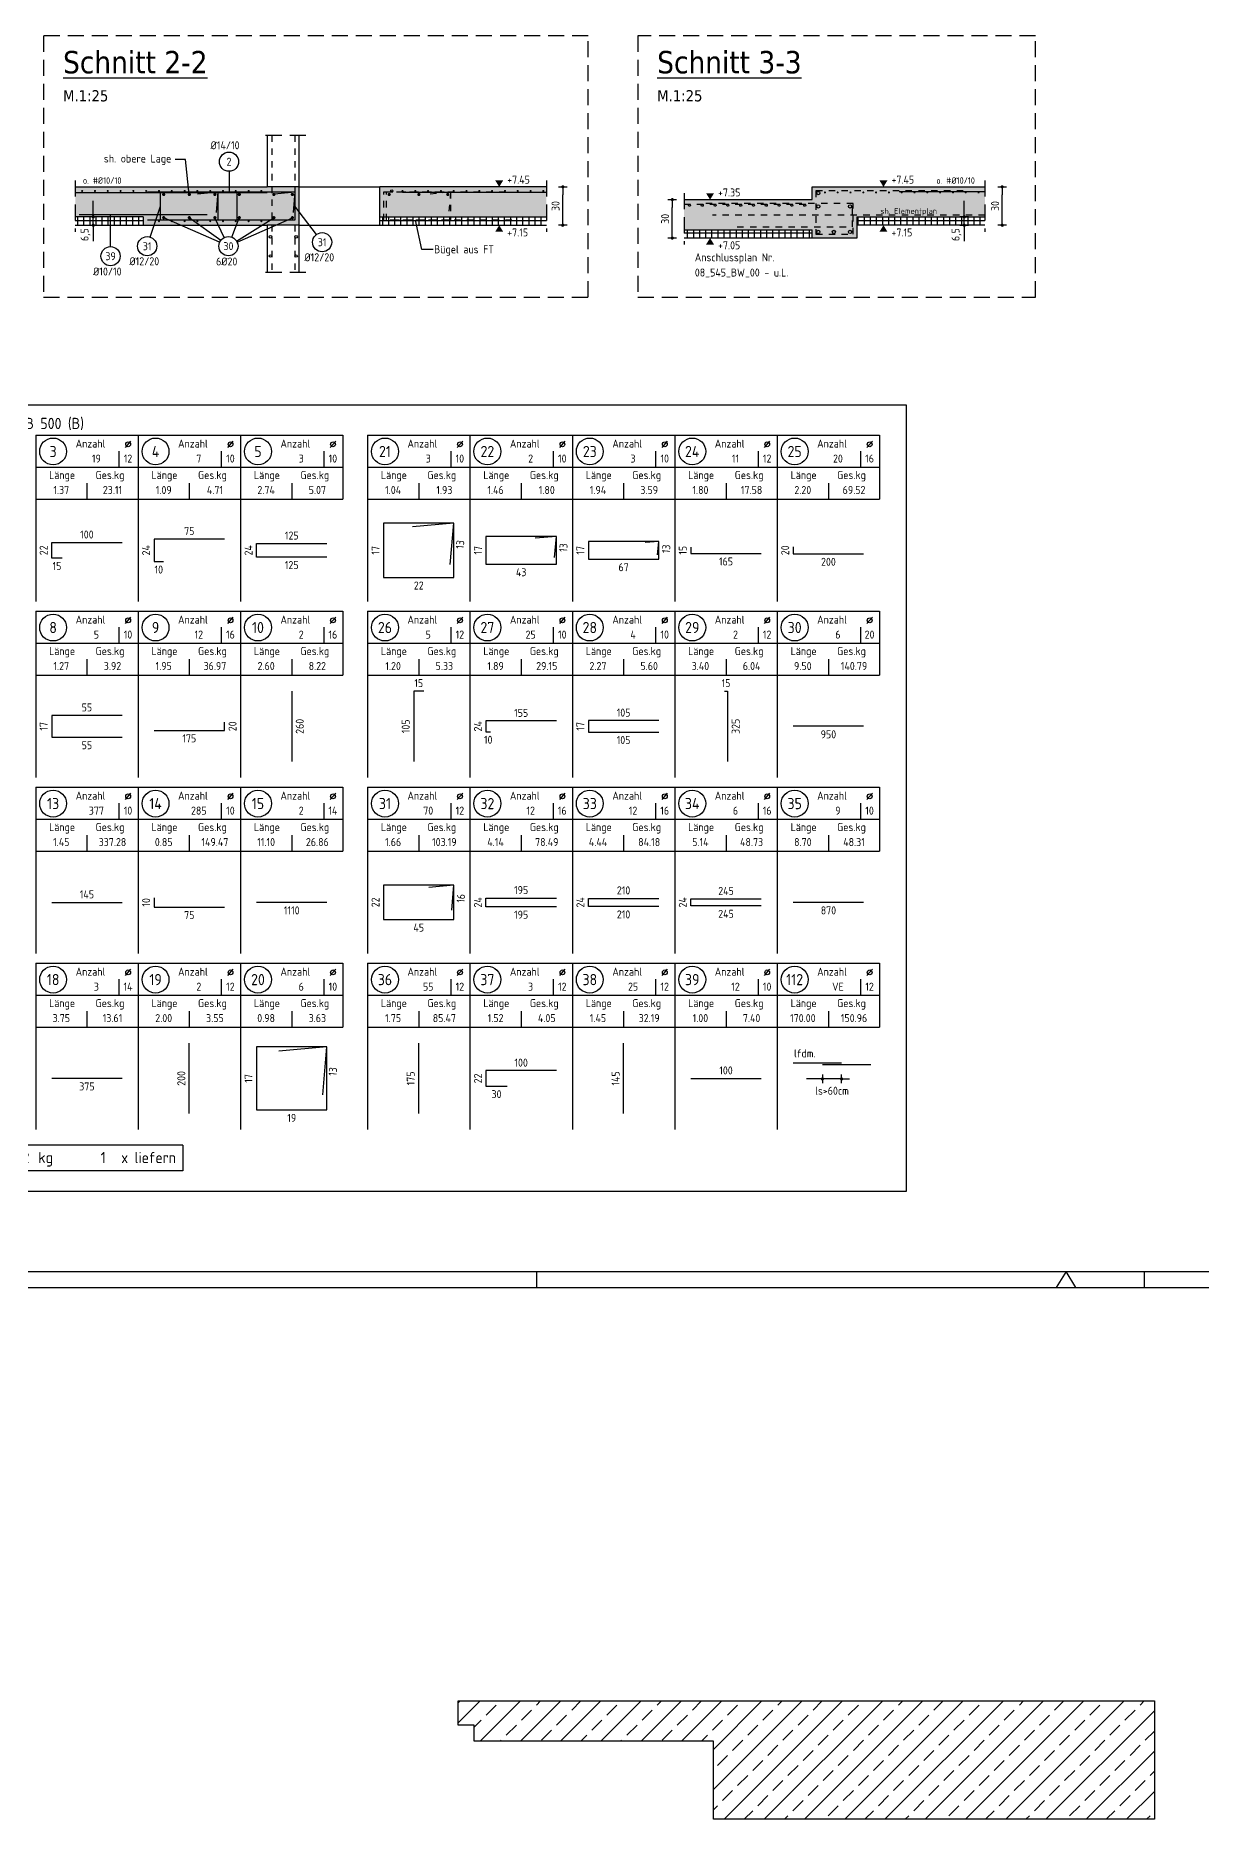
# Model space of a CAD drawing. Extents: x -10 to 81.4, y -8.3 to 49.1.
# Drawn here: x 13.63 to 31.84, y -8.31 to 19.56 of the extents above; entities that cross this region are included whole.
import ezdxf
from ezdxf.enums import TextEntityAlignment as Align

# ---------------------------------------------------------------- set-up
doc = ezdxf.new("R2010")
doc.units = 0
doc.header["$LTSCALE"] = 0.5
for name, pattern in [('AUSGEZOGEN', [1000.01, 1000, 0.01]), ('DASHED', [0.75, 0.5, -0.25]), ('HIDDEN2', [0.187, 0.125, -0.062]), ('STRICHLINIE', [0.75, 0.5, -0.25])]:
    doc.linetypes.add(name, pattern=pattern)
for name, color, linetype in [('AFU', 7, 'Continuous'), ('BETON', 7, 'Continuous'), ('DETAIL', 7, 'Continuous'), ('grau_mittel', 7, 'Continuous'), ('Halbfertigteile', 7, 'Continuous'), ('HILFE', 7, 'Continuous'), ('koten', 7, 'Continuous'), ('MASSE', 7, 'Continuous'), ('OBJEKT', 7, 'Continuous'), ('RAHMEN', 7, 'Continuous'), ('RND', 7, 'Continuous'), ('RND_BILD', 7, 'Continuous'), ('SCHRAFF', 7, 'Continuous'), ('TEXT', 7, 'Continuous')]:
    doc.layers.add(name, color=color, linetype=linetype)
doc.layers.add('NOPLOT', color=7, linetype='Continuous', plot=False)
doc.styles.add('helv', font='tahoma.ttf')
doc.styles.add('txt', font='isocp.shx')
doc.linetypes.add('AFU_50K', pattern='A,0.15,["/",Standard,S=0.2,R=0,X=-0.01,Y=-0.1],0.07,["/",Standard,S=0.2,R=0,X=-0.01,Y=-0.1],0.15', length=0.37)
doc.dimstyles.new('DOT_I', dxfattribs={"dimscale": 0.5, "dimtxt": 0.25, "dimasz": 0.25, "dimexe": 0.1, "dimexo": 0.3, "dimgap": 0.1, "dimtad": 1, "dimdec": 3, "dimzin": 3, "dimtxsty": 'txt', "dimblk": 'DOT', "dimblk1": 'DOT', "dimblk2": 'DOT', "dimsah": 1, "dimcen": 0.1, "dimse1": 1, "dimse2": 1, "dimazin": 0, "dimtfac": 1, "dimtdec": 4, "dimtix": 1, "dimtmove": 2, "dimatfit": 3, "dimfxl": 0, "dimtvp": 1, "dimtolj": 1, "dimtzin": 0, "dimarcsym": 0})

# ---------------------------------------------------------------- blocks, each defined once
blk = doc.blocks.new('DINA0')
at = {"color": 7, "linetype": 'Continuous'}
for p, q in [((59.45, 0.5), (59.14, 0)), ((59.76, 0), (59.45, 0.5))]:
    blk.add_line(p, q, dxfattribs=at)
at = {"layer": 'RAHMEN'}
blk.add_line((0, 0), (118.9, 0), dxfattribs=at)
at = {"layer": 'RAHMEN', "color": 5}
blk.add_line((2, 0.5), (118.4, 0.5), dxfattribs=at)
at = {"layer": 'RAHMEN', "color": 7}
for p, q in [((42.9, 0.5), (42.9, 0)), ((61.9, 0), (61.9, 0.5))]:
    blk.add_line(p, q, dxfattribs=at)
blk = doc.blocks.new('DOT')
at = {"layer": 'MASSE', "color": 7, "linetype": 'Continuous'}
for p, q in [((0, 0), (-1, 0)), ((0, 0.54), (0, -0.54))]:
    blk.add_line(p, q, dxfattribs=at)
at = {"layer": 'MASSE', "color": 7, "linetype": 'Continuous', "const_width": 0.2}
blk.add_lwpolyline([(-0.1, 0, 1), (0.1, 0, 1)], format="xyb", close=True, dxfattribs=at)
blk = doc.blocks.new('*D147')
at = {"layer": 'Defpoints', "color": 0, "linetype": 'AUSGEZOGEN', "transparency": 16777216}
for p in [(21.863, 17.196), (21.863, 17.196), (21.863, 16.596)]:
    blk.add_point(p, dxfattribs=at)
at = {"layer": 'MASSE', "color": 0, "linetype": 'AUSGEZOGEN', "lineweight": -2, "transparency": 16777216}
blk.add_line((21.863, 16.721), (21.863, 17.071), dxfattribs=at)
at = {"layer": 'MASSE', "color": 0, "linetype": 'AUSGEZOGEN', "lineweight": -2, "transparency": 16777216, "xscale": 0.125, "yscale": 0.125, "zscale": 0.125}
for p, rotation in [((21.863, 17.196), 90), ((21.863, 16.596), 270)]:
    blk.add_blockref('DOT', p, dxfattribs=dict(at, rotation=rotation))
at = {"layer": 'MASSE', "color": 0, "linetype": 'AUSGEZOGEN', "transparency": 16777216, "insert": (21.75, 16.896), "char_height": 0.125, "attachment_point": 5, "rotation": 90, "style": 'txt'}
blk.add_mtext('\\A1;30', dxfattribs=at)
blk = doc.blocks.new('RND_HIN')
at = {"layer": 'RND', "color": 7, "linetype": 'Continuous'}
blk.add_circle((0, 0), 0.3, dxfattribs=at)
at = {"layer": 'RND', "color": 7, "linetype": 'Continuous', "style": 'txt'}
blk.add_attdef('POSI', text='', height=0.25, dxfattribs=at).set_placement((0, 0), align=Align.MIDDLE)
blk = doc.blocks.new('okrd_u')
at = {"layer": 'koten', "color": 7, "linetype": 'Continuous'}
blk.add_solid([(-0.125, -0.202), (0.125, -0.202), (0, 0)], dxfattribs=at)
at = {"layer": 'koten', "style": 'txt'}
blk.add_attdef('OKRD', (0.25, -0.35), '', height=0.25, dxfattribs=at)
blk = doc.blocks.new('okrd_o')
at = {"layer": 'koten', "color": 7, "linetype": 'Continuous'}
blk.add_solid([(-0.125, 0.202), (0.125, 0.202), (0, 0)], dxfattribs=at)
at = {"layer": 'koten', "style": 'txt'}
blk.add_attdef('OKRD', (0.25, 0.1), '', height=0.25, dxfattribs=at)
blk = doc.blocks.new('*D148')
at = {"layer": 'Defpoints', "color": 0, "linetype": 'AUSGEZOGEN', "transparency": 16777216}
for p in [(23.574, 16.996), (23.574, 16.996), (23.574, 16.396)]:
    blk.add_point(p, dxfattribs=at)
at = {"layer": 'MASSE', "color": 0, "linetype": 'AUSGEZOGEN', "lineweight": -2, "transparency": 16777216}
blk.add_line((23.574, 16.521), (23.574, 16.871), dxfattribs=at)
at = {"layer": 'MASSE', "color": 0, "linetype": 'AUSGEZOGEN', "lineweight": -2, "transparency": 16777216, "xscale": 0.125, "yscale": 0.125, "zscale": 0.125}
for p, rotation in [((23.574, 16.996), 90), ((23.574, 16.396), 270)]:
    blk.add_blockref('DOT', p, dxfattribs=dict(at, rotation=rotation))
at = {"layer": 'MASSE', "color": 0, "linetype": 'AUSGEZOGEN', "transparency": 16777216, "insert": (23.462, 16.696), "char_height": 0.125, "attachment_point": 5, "rotation": 90, "style": 'txt'}
blk.add_mtext('\\A1;30', dxfattribs=at)
blk = doc.blocks.new('*D149')
at = {"layer": 'Defpoints', "color": 0, "linetype": 'AUSGEZOGEN', "transparency": 16777216}
for p in [(28.728, 17.196), (28.728, 17.196), (28.728, 16.596)]:
    blk.add_point(p, dxfattribs=at)
at = {"layer": 'MASSE', "color": 0, "linetype": 'AUSGEZOGEN', "lineweight": -2, "transparency": 16777216}
blk.add_line((28.728, 16.721), (28.728, 17.071), dxfattribs=at)
at = {"layer": 'MASSE', "color": 0, "linetype": 'AUSGEZOGEN', "lineweight": -2, "transparency": 16777216, "xscale": 0.125, "yscale": 0.125, "zscale": 0.125}
for p, rotation in [((28.728, 17.196), 90), ((28.728, 16.596), 270)]:
    blk.add_blockref('DOT', p, dxfattribs=dict(at, rotation=rotation))
at = {"layer": 'MASSE', "color": 0, "linetype": 'AUSGEZOGEN', "transparency": 16777216, "insert": (28.616, 16.896), "char_height": 0.125, "attachment_point": 5, "rotation": 90, "style": 'txt'}
blk.add_mtext('\\A1;30', dxfattribs=at)
blk = doc.blocks.new('*D155')
at = {"layer": 'Defpoints', "color": 0, "linetype": 'AUSGEZOGEN', "transparency": 16777216}
for p in [(14.529, 16.726), (14.529, 16.726), (14.529, 16.596)]:
    blk.add_point(p, dxfattribs=at)
at = {"layer": 'MASSE', "color": 0, "linetype": 'AUSGEZOGEN', "lineweight": -2, "transparency": 16777216}
for p, q in [((14.529, 16.851), (14.529, 16.976)), ((14.529, 16.596), (14.529, 16.726)), ((14.529, 16.471), (14.529, 16.346))]:
    blk.add_line(p, q, dxfattribs=at)
at = {"layer": 'MASSE', "color": 0, "linetype": 'AUSGEZOGEN', "lineweight": -2, "transparency": 16777216, "xscale": 0.125, "yscale": 0.125, "zscale": 0.125}
for p, rotation in [((14.529, 16.726), 270), ((14.529, 16.596), 90)]:
    blk.add_blockref('DOT', p, dxfattribs=dict(at, rotation=rotation))
at = {"layer": 'MASSE', "color": 0, "linetype": 'AUSGEZOGEN', "transparency": 16777216, "insert": (14.407, 16.449), "char_height": 0.125, "attachment_point": 5, "rotation": 90, "style": 'txt'}
blk.add_mtext('\\A1;6,5', dxfattribs=at)
blk = doc.blocks.new('*D156')
at = {"layer": 'Defpoints', "color": 0, "linetype": 'AUSGEZOGEN', "transparency": 16777216}
for p in [(28.135, 16.726), (28.135, 16.726), (28.135, 16.596)]:
    blk.add_point(p, dxfattribs=at)
at = {"layer": 'MASSE', "color": 0, "linetype": 'AUSGEZOGEN', "lineweight": -2, "transparency": 16777216}
for p, q in [((28.135, 16.851), (28.135, 16.976)), ((28.135, 16.596), (28.135, 16.726)), ((28.135, 16.471), (28.135, 16.346))]:
    blk.add_line(p, q, dxfattribs=at)
at = {"layer": 'MASSE', "color": 0, "linetype": 'AUSGEZOGEN', "lineweight": -2, "transparency": 16777216, "xscale": 0.125, "yscale": 0.125, "zscale": 0.125}
for p, rotation in [((28.135, 16.726), 270), ((28.135, 16.596), 90)]:
    blk.add_blockref('DOT', p, dxfattribs=dict(at, rotation=rotation))
at = {"layer": 'MASSE', "color": 0, "linetype": 'AUSGEZOGEN', "transparency": 16777216, "insert": (28.013, 16.449), "char_height": 0.125, "attachment_point": 5, "rotation": 90, "style": 'txt'}
blk.add_mtext('\\A1;6,5', dxfattribs=at)
blk = doc.blocks.new('RND_LIS2')
at = {"layer": 'RND', "color": 3, "linetype": 'Continuous'}
for p, q in [((0, 0), (0, -5.2)), ((0, 0), (3.2, 0)), ((3.2, 0), (3.2, -2)), ((2.6, -0.503), (2.6, -1)), ((0, -1), (3.2, -1)), ((1.6, -1.503), (1.6, -2)), ((0, -2), (3.2, -2))]:
    blk.add_line(p, q, dxfattribs=at)
at = {"layer": 'RND', "color": 7, "linetype": 'Continuous'}
blk.add_line((2.805, -0.39), (2.973, -0.186), dxfattribs=at)
at = {"layer": 'RND', "color": 1, "linetype": 'Continuous'}
blk.add_circle((0.545, -0.513), 0.42, dxfattribs=at)
at = {"layer": 'RND', "color": 7, "linetype": 'Continuous'}
blk.add_circle((2.889, -0.288), 0.075, dxfattribs=at)
at = {"layer": 'RND', "color": 7, "linetype": 'Continuous', "style": 'txt'}
for s, p in [('Anzahl', (1.249, -0.391)), ('Länge', (0.42, -1.373)), ('Ges.kg', (1.872, -1.373))]:
    blk.add_text(s, height=0.25, dxfattribs=at).set_placement(p)
at = {"layer": 'RND', "color": 1, "linetype": 'Continuous', "style": 'txt'}
blk.add_attdef('POS1', text='', height=0.35, dxfattribs=at).set_placement((0.545, -0.513), align=Align.MIDDLE)
at = {"layer": 'RND', "color": 7, "linetype": 'Continuous', "style": 'txt'}
for tag, p in [('STK1', (1.897, -0.859)), ('DS1', (2.885, -0.859)), ('LANG1', (0.8, -1.841)), ('GEW', (2.4, -1.841))]:
    blk.add_attdef(tag, text='', height=0.25, dxfattribs=at).set_placement(p, align=Align.CENTER)
blk = doc.blocks.new('RND_SUM')
at = {"layer": 'RND', "color": 5, "linetype": 'Continuous'}
for p, q in [((0, 0), (0, 0.8)), ((11, 0.8), (0, 0.8)), ((11, 0.8), (11, 0)), ((11, 0), (0, 0))]:
    blk.add_line(p, q, dxfattribs=at)
at = {"layer": 'RND', "color": 1, "linetype": 'Continuous', "style": 'txt'}
for s, p in [('Rundstahl', (0.292, 0.235)), ('kg', (6.483, 0.235))]:
    blk.add_text(s, height=0.35, dxfattribs=at).set_placement(p)
blk.add_text('x liefern', height=0.35, dxfattribs=at).set_placement((10.784, 0.235), align=Align.RIGHT)
for tag, p in [('RND-S', (6.203, 0.235)), ('RND-Z', (8.59, 0.235))]:
    blk.add_attdef(tag, text='', height=0.35, dxfattribs=at).set_placement(p, align=Align.RIGHT)

msp = doc.modelspace()

# ---------------------------------------------------------------- hatches: boundary and pattern name
at = {"layer": 'grau_mittel'}
h = msp.add_hatch(color=61, dxfattribs=at)
h.paths.add_polyline_path([(15.3068, 16.7256), (15.3068, 16.5956), (17.7468, 16.5956), (17.7468, 17.1956), (14.2468, 17.1956), (14.2468, 16.7256)])
h.paths.add_polyline_path([(19.0068, 16.7256), (21.6068, 16.7256), (21.6068, 17.1956), (19.0068, 17.1956)])
msp.add_hatch(color=61, dxfattribs=at).paths.add_polyline_path([(26.4578, 16.7256), (28.4578, 16.7256), (28.4578, 17.1956), (25.7578, 17.1956), (25.7578, 16.9956), (23.7578, 16.9956), (23.7578, 16.5256), (25.7578, 16.5256), (25.7578, 16.3956), (26.4578, 16.3956)])
at = {"layer": 'Halbfertigteile', "linetype": 'AUSGEZOGEN', "transparency": 33554687}
h = msp.add_hatch(dxfattribs=at)
h.set_pattern_fill('ANSI37', color=171, scale=0.03, angle=135, style=0)
h.paths.add_polyline_path([(21.6068, 16.7256), (19.0068, 16.7256), (19.0068, 16.5956), (21.6068, 16.5956)])
h.paths.add_polyline_path([(15.3068, 16.5956), (15.3068, 16.7256), (14.2468, 16.7256), (14.2468, 16.5956)])
h = msp.add_hatch(dxfattribs=at)
h.set_pattern_fill('ANSI37', color=171, scale=0.03, angle=135, style=0)
h.paths.add_polyline_path([(25.7578, 16.5256), (23.7578, 16.5256), (23.7578, 16.3956), (25.7578, 16.3956)])
h.paths.add_polyline_path([(28.4578, 16.7256), (26.4578, 16.7256), (26.4578, 16.5956), (28.4578, 16.5956)])
at = {"layer": 'SCHRAFF', "transparency": 33554687}
h = msp.add_hatch(dxfattribs=at)
h.set_pattern_fill('ANSI33', color=102, scale=0.07, double=1)
h.paths.add_polyline_path([(31.1045, -8.3065), (31.1045, -6.4565), (20.2295, -6.4565), (20.2295, -6.8365), (20.4795, -6.8365), (20.4795, -7.0865), (24.217, -7.0865), (24.217, -8.3065)])

# ---------------------------------------------------------------- linework, layer by layer
at = {"layer": 'AFU', "color": 8, "linetype": 'AFU_50K'}
for p, q in [((17.7468, 17.1956), (17.2468, 17.1956)), ((17.7468, 16.5956), (17.2468, 16.5956))]:
    msp.add_line(p, q, dxfattribs=at)
at = {"layer": 'BETON', "color": 6, "linetype": 'AUSGEZOGEN'}
for p, q in [((17.2468, 17.9969), (17.2468, 17.1956)), ((17.7468, 15.8594), (17.7468, 17.9969)), ((14.2468, 17.1956), (17.2468, 17.1956)), ((17.7468, 17.1956), (17.7468, 17.1956)), ((21.6068, 17.1956), (19.0068, 17.1956)), ((19.0068, 16.5956), (19.0068, 17.1956)), ((25.7578, 17.1956), (28.4578, 17.1956)), ((25.7578, 16.9956), (25.7578, 17.1956)), ((15.3068, 16.7256), (14.2468, 16.7256)), ((15.3068, 16.7256), (15.3068, 16.5956)), ((19.0068, 16.7256), (21.6068, 16.7256)), ((23.7578, 16.9956), (25.7578, 16.9956)), ((26.4578, 16.7256), (26.4578, 16.3956)), ((26.4578, 16.7256), (28.4578, 16.7256)), ((14.2468, 16.5956), (17.2468, 16.5956)), ((17.2468, 16.5956), (17.2468, 15.8594)), ((19.0068, 16.5956), (21.6082, 16.5956)), ((23.7578, 16.5256), (25.7578, 16.5256)), ((25.7578, 16.3956), (25.7578, 16.5256)), ((28.4578, 16.5956), (26.4578, 16.5956)), ((26.4578, 16.3956), (23.7578, 16.3956))]:
    msp.add_line(p, q, dxfattribs=at)
at = {"layer": 'DETAIL', "color": 102, "linetype": 'STRICHLINIE'}
for points in [[(13.7538, 19.5574), (13.7538, 15.4739), (22.2574, 15.4739), (22.2574, 19.5574)], [(23.0346, 19.5574), (23.0346, 15.4739), (29.246, 15.4739), (29.246, 19.5574)]]:
    msp.add_lwpolyline(points, close=True, dxfattribs=at)
at = {"layer": 'HILFE', "color": 102, "linetype": 'DASHED'}
for p, q in [((17.8468, 17.9969), (17.1468, 17.9969)), ((14.2468, 17.2956), (14.2468, 16.4956)), ((21.6068, 17.2956), (21.6068, 16.4956)), ((28.4578, 17.2956), (28.4578, 16.4956)), ((23.7578, 17.0956), (23.7578, 16.2956)), ((17.8468, 15.8594), (17.1468, 15.8594))]:
    msp.add_line(p, q, dxfattribs=at)
at = {"layer": 'HILFE', "color": 102, "linetype": 'AUSGEZOGEN'}
for p, q in [((15.9699, 17.621), (15.8094, 17.621)), ((16.029, 17.0765), (15.9699, 17.621)), ((19.6636, 16.2181), (19.5625, 16.6756)), ((19.8359, 16.2181), (19.6636, 16.2181))]:
    msp.add_line(p, q, dxfattribs=at)
at = {"layer": 'MASSE', "color": 7, "linetype": 'Continuous'}
for p, q in [((25.7946, 3.2596), (25.6696, 3.2596)), ((26.2187, 3.2596), (25.9196, 3.2596))]:
    msp.add_line(p, q, dxfattribs=at)
at = {"layer": 'NOPLOT', "color": 191, "linetype": 'AUSGEZOGEN'}
msp.add_lwpolyline([(20.2295, -6.8365), (20.2295, -6.4565), (31.1045, -6.4565), (31.1045, -8.3065), (24.217, -8.3065), (24.217, -7.0865), (20.4795, -7.0865), (20.4795, -6.8365), (20.2295, -6.8365)], dxfattribs=at)
at = {"layer": 'OBJEKT', "color": 7, "linetype": 'AUSGEZOGEN'}
for p, q in [((17.7468, 17.1956), (19.0068, 17.1956)), ((17.7468, 16.5956), (19.0068, 16.5956))]:
    msp.add_line(p, q, dxfattribs=at)
at = {"layer": 'RND', "color": 1, "linetype": 'HIDDEN2'}
for p, q in [((17.3168, 17.9969), (17.3168, 15.8594)), ((17.6768, 17.9969), (17.6768, 15.8594))]:
    msp.add_line(p, q, dxfattribs=at)
at = {"layer": 'RND', "color": 102, "linetype": 'AUSGEZOGEN'}
for p, q in [((16.6495, 17.4384), (16.6495, 17.1156)), ((14.799, 16.2624), (14.799, 16.7624)), ((15.4177, 16.4106), (15.5768, 16.8956)), ((18.0138, 16.4498), (17.6768, 16.8956)), ((16.5031, 16.3295), (15.629, 16.7143)), ((16.5191, 16.3573), (16.029, 16.7143)), ((16.5761, 16.4045), (16.429, 16.7143)), ((16.6938, 16.4092), (16.8099, 16.7143)), ((16.7675, 16.3487), (17.3506, 16.7143)), ((16.7774, 16.3301), (17.6393, 16.7143))]:
    msp.add_line(p, q, dxfattribs=at)
at = {"layer": 'RND', "color": 7, "linetype": 'HIDDEN2'}
msp.add_line((28.4578, 16.755), (24.2018, 16.755), dxfattribs=at)
at = {"layer": 'RND', "color": 1, "linetype": 'AUSGEZOGEN'}
for points in [[(14.2468, 17.1056), (17.2468, 17.1056)], [(15.3768, 17.1156), (17.6768, 17.1156), (17.6768, 16.6756), (15.3768, 16.6756)], [(16.1581, 17.0877), (16.4768, 17.1156), (16.4768, 16.6756), (15.5768, 16.6756), (15.5768, 17.1156), (16.4768, 17.1156), (16.449, 16.7969)], [(17.3581, 17.0877), (17.6768, 17.1156), (17.6768, 16.6756), (16.7768, 16.6756), (16.7768, 17.1156), (17.6768, 17.1156), (17.649, 16.7969)], [(21.6082, 17.1056), (19.3568, 17.1056)], [(27.1178, 17.1256), (28.4578, 17.1256)], [(14.3068, 16.7624), (16.3068, 16.7624)]]:
    msp.add_lwpolyline(points, dxfattribs=at)
at = {"layer": 'RND', "color": 7, "linetype": 'AUSGEZOGEN'}
for points, const_width in [([(14.3473, 17.1316, 1), (14.3633, 17.1316, 1)], 0.016), ([(14.5473, 17.1316, 1), (14.5633, 17.1316, 1)], 0.016), ([(14.7473, 17.1316, 1), (14.7633, 17.1316, 1)], 0.016), ([(14.9473, 17.1316, 1), (14.9633, 17.1316, 1)], 0.016), ([(15.1473, 17.1316, 1), (15.1633, 17.1316, 1)], 0.016), ([(15.3473, 17.1316, 1), (15.3633, 17.1316, 1)], 0.016), ([(15.5473, 17.1316, 1), (15.5633, 17.1316, 1)], 0.016), ([(15.6165, 17.0765, 1), (15.6415, 17.0765, 1)], 0.025), ([(15.7473, 17.1316, 1), (15.7633, 17.1316, 1)], 0.016), ([(15.9473, 17.1316, 1), (15.9633, 17.1316, 1)], 0.016), ([(16.0165, 17.0765, 1), (16.0415, 17.0765, 1)], 0.025), ([(16.1473, 17.1316, 1), (16.1633, 17.1316, 1)], 0.016), ([(16.3473, 17.1316, 1), (16.3633, 17.1316, 1)], 0.016), ([(16.4165, 17.0765, 1), (16.4415, 17.0765, 1)], 0.025), ([(16.5473, 17.1316, 1), (16.5633, 17.1316, 1)], 0.016), ([(16.7473, 17.1316, 1), (16.7633, 17.1316, 1)], 0.016), ([(16.7974, 17.0765, 1), (16.8224, 17.0765, 1)], 0.025), ([(16.9473, 17.1316, 1), (16.9633, 17.1316, 1)], 0.016), ([(17.1473, 17.1316, 1), (17.1633, 17.1316, 1)], 0.016), ([(17.3381, 17.0765, 1), (17.3631, 17.0765, 1)], 0.025), ([(17.6268, 17.0765, 1), (17.6518, 17.0765, 1)], 0.025), ([(19.1396, 17.0765, 1), (19.1646, 17.0765, 1)], 0.025), ([(19.3513, 17.1316, 1), (19.3673, 17.1316, 1)], 0.016), ([(19.5513, 17.1316, 1), (19.5673, 17.1316, 1)], 0.016), ([(19.6032, 17.0765, 1), (19.6282, 17.0765, 1)], 0.025), ([(19.7513, 17.1316, 1), (19.7673, 17.1316, 1)], 0.016), ([(19.9513, 17.1316, 1), (19.9673, 17.1316, 1)], 0.016), ([(20.0537, 17.0765, 1), (20.0787, 17.0765, 1)], 0.025), ([(20.1513, 17.1316, 1), (20.1673, 17.1316, 1)], 0.016), ([(20.3513, 17.1316, 1), (20.3673, 17.1316, 1)], 0.016), ([(20.5513, 17.1316, 1), (20.5673, 17.1316, 1)], 0.016), ([(20.7513, 17.1316, 1), (20.7673, 17.1316, 1)], 0.016), ([(20.9513, 17.1316, 1), (20.9673, 17.1316, 1)], 0.016), ([(21.1513, 17.1316, 1), (21.1673, 17.1316, 1)], 0.016), ([(21.3513, 17.1316, 1), (21.3673, 17.1316, 1)], 0.016), ([(21.5513, 17.1316, 1), (21.5673, 17.1316, 1)], 0.016), ([(25.9497, 17.1079, -1), (25.9657, 17.1079, -1)], 0.016), ([(26.1497, 17.1079, -1), (26.1657, 17.1079, -1)], 0.016), ([(26.3497, 17.1079, -1), (26.3657, 17.1079, -1)], 0.016), ([(26.5497, 17.1079, -1), (26.5657, 17.1079, -1)], 0.016), ([(26.7497, 17.1079, -1), (26.7657, 17.1079, -1)], 0.016), ([(26.9497, 17.1079, -1), (26.9657, 17.1079, -1)], 0.016), ([(27.1497, 17.1079, -1), (27.1657, 17.1079, -1)], 0.016), ([(27.3497, 17.1079, -1), (27.3657, 17.1079, -1)], 0.016), ([(27.5497, 17.1079, -1), (27.5657, 17.1079, -1)], 0.016), ([(27.7497, 17.1079, -1), (27.7657, 17.1079, -1)], 0.016), ([(27.9497, 17.1079, -1), (27.9657, 17.1079, -1)], 0.016), ([(28.1497, 17.1079, -1), (28.1657, 17.1079, -1)], 0.016), ([(28.3497, 17.1079, -1), (28.3657, 17.1079, -1)], 0.016), ([(15.6165, 16.7143, 1), (15.6415, 16.7143, 1)], 0.025), ([(16.0165, 16.7143, 1), (16.0415, 16.7143, 1)], 0.025), ([(16.4165, 16.7143, 1), (16.4415, 16.7143, 1)], 0.025), ([(16.7974, 16.7143, 1), (16.8224, 16.7143, 1)], 0.025), ([(17.3381, 16.7143, 1), (17.3631, 16.7143, 1)], 0.025), ([(17.6268, 16.7143, 1), (17.6518, 16.7143, 1)], 0.025), ([(15.5473, 16.6596, -1), (15.5633, 16.6596, -1)], 0.016), ([(15.7473, 16.6596, -1), (15.7633, 16.6596, -1)], 0.016), ([(15.9473, 16.6596, -1), (15.9633, 16.6596, -1)], 0.016), ([(16.1473, 16.6596, -1), (16.1633, 16.6596, -1)], 0.016), ([(16.3473, 16.6596, -1), (16.3633, 16.6596, -1)], 0.016), ([(16.5473, 16.6596, -1), (16.5633, 16.6596, -1)], 0.016), ([(16.7473, 16.6596, -1), (16.7633, 16.6596, -1)], 0.016), ([(16.9473, 16.6596, -1), (16.9633, 16.6596, -1)], 0.016), ([(17.1473, 16.6596, -1), (17.1633, 16.6596, -1)], 0.016)]:
    msp.add_lwpolyline(points, format="xyb", close=True, dxfattribs=dict(at, const_width=const_width))
at = {"layer": 'RND', "color": 102, "linetype": 'HIDDEN2'}
for points in [[(21.0668, 16.6756), (19.0668, 16.6756), (19.0668, 17.1156), (21.0668, 17.1156)], [(19.7921, 17.0877), (20.1108, 17.1156), (20.1108, 16.6756), (19.1108, 16.6756), (19.1108, 17.1156), (20.1108, 17.1156), (20.083, 16.7969)]]:
    msp.add_lwpolyline(points, dxfattribs=at)
at = {"layer": 'RND', "color": 7, "linetype": 'HIDDEN2'}
for points in [[(28.1178, 17.1356), (25.8178, 17.1356), (25.8178, 16.4556), (26.3978, 16.4556), (26.3978, 16.9356), (24.0978, 16.9356)], [(23.7578, 16.9256), (25.7578, 16.9256)], [(24.5878, 16.5695), (26.3878, 16.5695), (26.3878, 16.8695)]]:
    msp.add_lwpolyline(points, dxfattribs=at)
at = {"layer": 'RND', "color": 7, "linetype": 'AUSGEZOGEN'}
for centre, radius in [((19.1907, 17.1316), 0.016), ((25.8538, 17.0978), 0.025), ((23.8424, 16.9079), 0.016), ((24.0424, 16.9079), 0.016), ((24.2424, 16.9079), 0.016), ((24.4424, 16.9079), 0.016), ((24.6424, 16.9079), 0.016), ((24.8424, 16.9079), 0.016), ((25.0424, 16.9079), 0.016), ((25.2424, 16.9079), 0.016), ((25.4424, 16.9079), 0.016), ((25.6424, 16.9079), 0.016), ((25.8538, 16.8896), 0.025), ((26.3516, 16.8896), 0.025), ((25.8538, 16.4922), 0.025), ((26.097, 16.4922), 0.025), ((26.3516, 16.4922), 0.025), ((17.2968, 16.4157), 0.02), ((17.6968, 16.4157), 0.02), ((17.2968, 16.1157), 0.02), ((17.6968, 16.1157), 0.02)]:
    msp.add_circle(centre, radius, dxfattribs=at)
at = {"layer": 'RND_BILD', "color": 1, "linetype": 'AUSGEZOGEN'}
for points in [[(20.1061, 11.2955), (20.1628, 11.9431), (19.0628, 11.9431), (19.0628, 11.0931), (20.1628, 11.0931), (20.1628, 11.9431), (19.5153, 11.8864)], [(21.7338, 11.4042), (21.7628, 11.7355), (20.6628, 11.7355), (20.6628, 11.3006), (21.7628, 11.3006), (21.7628, 11.7355), (21.4315, 11.7065)], [(14.0441, 11.3971), (13.8791, 11.3971), (13.8791, 11.6391), (14.9791, 11.6391)], [(16.5791, 11.6941), (15.4791, 11.6941), (15.4791, 11.3421), (15.6258, 11.3421)], [(18.1791, 11.4125), (17.0791, 11.4125), (17.0791, 11.6237), (18.1791, 11.6237)], [(23.3442, 11.445), (23.3628, 11.6576), (22.2628, 11.6576), (22.2628, 11.3785), (23.3628, 11.3785), (23.3628, 11.6576), (23.1502, 11.639)], [(23.8628, 11.5681), (23.8628, 11.4681), (24.9628, 11.4681)], [(25.4628, 11.5731), (25.4628, 11.4631), (26.5628, 11.4631)], [(17.6291, 9.3181), (17.6291, 8.2181)], [(19.6914, 9.3181), (19.5342, 9.3181), (19.5342, 8.2181)], [(24.3874, 9.3181), (24.4382, 9.3181), (24.4382, 8.2181)], [(14.9791, 8.9381), (13.8791, 8.9381), (13.8791, 8.5981), (14.9791, 8.5981)], [(15.4791, 8.7052), (16.5791, 8.7052), (16.5791, 8.8309)], [(21.7628, 8.8532), (20.6628, 8.8532), (20.6628, 8.6829), (20.7338, 8.6829)], [(23.3628, 8.8571), (22.2628, 8.8571), (22.2628, 8.679), (23.3628, 8.679)], [(26.5628, 8.7681), (25.4628, 8.7681)], [(20.1287, 5.8973), (20.1628, 6.2869), (19.0628, 6.2869), (19.0628, 5.7492), (20.1628, 5.7492), (20.1628, 6.2869), (19.7732, 6.2529)], [(13.8791, 6.0181), (14.9791, 6.0181)], [(15.4791, 6.0914), (15.4791, 5.9447), (16.5791, 5.9447)], [(18.1791, 6.0181), (17.0791, 6.0181)], [(21.7628, 5.9504), (20.6628, 5.9504), (20.6628, 6.0857), (21.7628, 6.0857)], [(23.3628, 5.9552), (22.2628, 5.9552), (22.2628, 6.0809), (23.3628, 6.0809)], [(24.9628, 5.9642), (23.8628, 5.9642), (23.8628, 6.0719), (24.9628, 6.0719)], [(26.5628, 6.0181), (25.4628, 6.0181)], [(16.0291, 2.7181), (16.0291, 3.8181)], [(18.1135, 3.0104), (18.1791, 3.7602), (17.0791, 3.7602), (17.0791, 2.7759), (18.1791, 2.7759), (18.1791, 3.7602), (17.4293, 3.6946)], [(19.6128, 2.7181), (19.6128, 3.8181)], [(22.8128, 2.7181), (22.8128, 3.8181)], [(21.7628, 3.3891), (20.6628, 3.3891), (20.6628, 3.1471), (20.9928, 3.1471)], [(14.9791, 3.2681), (13.8791, 3.2681)], [(23.8628, 3.2681), (24.9628, 3.2681)]]:
    msp.add_lwpolyline(points, dxfattribs=at)
at = {"layer": 'RND_BILD', "color": 1, "linetype": 'Continuous'}
for points in [[(25.4626, 3.5137), (26.2187, 3.5137)], [(25.9196, 3.4861), (26.6757, 3.4861)]]:
    msp.add_lwpolyline(points, dxfattribs=at)
at = {"layer": 'TEXT', "color": 1, "linetype": 'AUSGEZOGEN'}
msp.add_lwpolyline([(10.075, 13.793), (27.2295, 13.793), (27.2295, 1.5027), (10.075, 1.5027)], close=True, dxfattribs=at)

# ---------------------------------------------------------------- block references
at = {"xscale": 0.5, "yscale": 0.5, "zscale": 0.5}
msp.add_blockref('DINA0', (0, 0), dxfattribs=at)
at = {"layer": 'koten', "color": 7, "linetype": 'AUSGEZOGEN', "xscale": 0.5, "yscale": 0.5, "zscale": 0.5}
for name, p, values in [('okrd_o', (20.87, 17.1956), {'OKRD': '+7.45'}), ('okrd_u', (20.87, 16.5956), {'OKRD': '+7.15'}), ('okrd_u', (26.8725, 16.5956), {'OKRD': '+7.15'}), ('okrd_u', (24.1637, 16.3956), {'OKRD': '+7.05'})]:
    msp.add_blockref(name, p, dxfattribs=at).add_auto_attribs(values)
at = {"layer": 'koten', "color": 7, "linetype": 'DASHED', "xscale": 0.5, "yscale": 0.5, "zscale": 0.5}
for p, values in [((26.8725, 17.1956), {'OKRD': '+7.45'}), ((24.1637, 16.9956), {'OKRD': '+7.35'})]:
    msp.add_blockref('okrd_o', p, dxfattribs=at).add_auto_attribs(values)
at = {"layer": 'MASSE', "color": 7, "linetype": 'Continuous', "xscale": 0.125, "yscale": 0.125, "zscale": 0.125}
msp.add_blockref('DOT', (25.9196, 3.2596), dxfattribs=at)
at = {"layer": 'MASSE', "color": 7, "linetype": 'Continuous', "xscale": 0.125, "yscale": 0.125, "zscale": 0.125, "rotation": 180}
msp.add_blockref('DOT', (26.2187, 3.2596), dxfattribs=at)
at = {"layer": 'RND', "color": 7, "linetype": 'AUSGEZOGEN', "xscale": 0.5, "yscale": 0.5, "zscale": 0.5}
for p, values in [((16.6495, 17.5884), {'POSI': '2'}), ((18.1042, 16.3302), {'POSI': '31'}), ((14.799, 16.1124), {'POSI': '39'}), ((15.3709, 16.2681), {'POSI': '31'}), ((16.6404, 16.269), {'POSI': '30'})]:
    msp.add_blockref('RND_HIN', p, dxfattribs=at).add_auto_attribs(values)
at = {"layer": 'RND_BILD', "color": 7, "linetype": 'AUSGEZOGEN', "xscale": 0.5, "yscale": 0.5, "zscale": 0.5}
for name, p, values in [('RND_LIS2', (13.6291, 13.3181), {'POS1': '3', 'STK1': '19', 'DS1': '12', 'LANG1': '1.37', 'GEW': '23.11'}), ('RND_LIS2', (15.2291, 13.3181), {'POS1': '4', 'STK1': '7', 'DS1': '10', 'LANG1': '1.09', 'GEW': '4.71'}), ('RND_LIS2', (16.8291, 13.3181), {'POS1': '5', 'STK1': '3', 'DS1': '10', 'LANG1': '2.74', 'GEW': '5.07'}), ('RND_LIS2', (20.4128, 13.3181), {'POS1': '22', 'STK1': '2', 'DS1': '10', 'LANG1': '1.46', 'GEW': '1.80'}), ('RND_LIS2', (22.0128, 13.3181), {'POS1': '23', 'STK1': '3', 'DS1': '10', 'LANG1': '1.94', 'GEW': '3.59'}), ('RND_LIS2', (23.6128, 13.3181), {'POS1': '24', 'STK1': '11', 'DS1': '12', 'LANG1': '1.80', 'GEW': '17.58'}), ('RND_LIS2', (25.2128, 13.3181), {'POS1': '25', 'STK1': '20', 'DS1': '16', 'LANG1': '2.20', 'GEW': '69.52'}), ('RND_LIS2', (13.6291, 10.5681), {'POS1': '8', 'STK1': '5', 'DS1': '10', 'LANG1': '1.27', 'GEW': '3.92'}), ('RND_LIS2', (15.2291, 10.5681), {'POS1': '9', 'STK1': '12', 'DS1': '16', 'LANG1': '1.95', 'GEW': '36.97'}), ('RND_LIS2', (16.8291, 10.5681), {'POS1': '10', 'STK1': '2', 'DS1': '16', 'LANG1': '2.60', 'GEW': '8.22'}), ('RND_LIS2', (18.8128, 10.5681), {'POS1': '26', 'STK1': '5', 'DS1': '12', 'LANG1': '1.20', 'GEW': '5.33'}), ('RND_LIS2', (20.4128, 10.5681), {'POS1': '27', 'STK1': '25', 'DS1': '10', 'LANG1': '1.89', 'GEW': '29.15'}), ('RND_LIS2', (22.0128, 10.5681), {'POS1': '28', 'STK1': '4', 'DS1': '10', 'LANG1': '2.27', 'GEW': '5.60'}), ('RND_LIS2', (23.6128, 10.5681), {'POS1': '29', 'STK1': '2', 'DS1': '12', 'LANG1': '3.40', 'GEW': '6.04'}), ('RND_LIS2', (25.2128, 10.5681), {'POS1': '30', 'STK1': '6', 'DS1': '20', 'LANG1': '9.50', 'GEW': '140.79'}), ('RND_LIS2', (13.6291, 7.8181), {'POS1': '13', 'STK1': '377', 'DS1': '10', 'LANG1': '1.45', 'GEW': '337.28'}), ('RND_LIS2', (15.2291, 7.8181), {'POS1': '14', 'STK1': '285', 'DS1': '10', 'LANG1': '0.85', 'GEW': '149.47'}), ('RND_LIS2', (16.8291, 7.8181), {'POS1': '15', 'STK1': '2', 'DS1': '14', 'LANG1': '11.10', 'GEW': '26.86'}), ('RND_LIS2', (18.8128, 7.8181), {'POS1': '31', 'STK1': '70', 'DS1': '12', 'LANG1': '1.66', 'GEW': '103.19'}), ('RND_LIS2', (20.4128, 7.8181), {'POS1': '32', 'STK1': '12', 'DS1': '16', 'LANG1': '4.14', 'GEW': '78.49'}), ('RND_LIS2', (22.0128, 7.8181), {'POS1': '33', 'STK1': '12', 'DS1': '16', 'LANG1': '4.44', 'GEW': '84.18'}), ('RND_LIS2', (23.6128, 7.8181), {'POS1': '34', 'STK1': '6', 'DS1': '16', 'LANG1': '5.14', 'GEW': '48.73'}), ('RND_LIS2', (25.2128, 7.8181), {'POS1': '35', 'STK1': '9', 'DS1': '10', 'LANG1': '8.70', 'GEW': '48.31'}), ('RND_LIS2', (13.6291, 5.0681), {'POS1': '18', 'STK1': '3', 'DS1': '14', 'LANG1': '3.75', 'GEW': '13.61'}), ('RND_LIS2', (15.2291, 5.0681), {'POS1': '19', 'STK1': '2', 'DS1': '12', 'LANG1': '2.00', 'GEW': '3.55'}), ('RND_LIS2', (16.8291, 5.0681), {'POS1': '20', 'STK1': '6', 'DS1': '10', 'LANG1': '0.98', 'GEW': '3.63'}), ('RND_LIS2', (18.8128, 5.0681), {'POS1': '36', 'STK1': '55', 'DS1': '12', 'LANG1': '1.75', 'GEW': '85.47'}), ('RND_LIS2', (20.4128, 5.0681), {'POS1': '37', 'STK1': '3', 'DS1': '12', 'LANG1': '1.52', 'GEW': '4.05'}), ('RND_LIS2', (22.0128, 5.0681), {'POS1': '38', 'STK1': '25', 'DS1': '12', 'LANG1': '1.45', 'GEW': '32.19'}), ('RND_LIS2', (23.6128, 5.0681), {'POS1': '39', 'STK1': '12', 'DS1': '10', 'LANG1': '1.00', 'GEW': '7.40'}), ('RND_LIS2', (25.2128, 5.0681), {'POS1': '112', 'STK1': 'VE', 'DS1': '12', 'LANG1': '170.00', 'GEW': '150.96'}), ('RND_SUM', (10.4291, 1.8265), {'RND-S': '1700.62', 'RND-Z': '1'})]:
    msp.add_blockref(name, p, dxfattribs=at).add_auto_attribs(values)
at = {"layer": 'RND_BILD', "color": 6, "linetype": 'AUSGEZOGEN', "xscale": 0.5, "yscale": 0.5, "zscale": 0.5}
msp.add_blockref('RND_LIS2', (18.8128, 13.3181), dxfattribs=at).add_auto_attribs({'POS1': '21', 'STK1': '3', 'DS1': '10', 'LANG1': '1.04', 'GEW': '1.93'})

# ---------------------------------------------------------------- texts
at = {"layer": 'MASSE', "color": 7, "linetype": 'Continuous', "insert": (26.0691, 3.0754), "char_height": 0.125, "attachment_point": 5, "style": 'txt'}
msp.add_mtext('ls>60cm', dxfattribs=at)
at = {"layer": 'RND_BILD', "color": 7, "linetype": 'AUSGEZOGEN', "style": 'txt'}
for s, p in [('100', (14.4291, 11.7641)), ('75', (16.0291, 11.8191)), ('125', (17.6291, 11.7487)), ('15', (13.9616, 11.2721)), ('10', (15.5524, 11.2171)), ('125', (17.6291, 11.2875)), ('43', (21.2128, 11.1756)), ('67', (22.8128, 11.2535)), ('165', (24.4128, 11.3431)), ('200', (26.0128, 11.3381)), ('22', (19.6128, 10.9681)), ('15', (19.6128, 9.4431)), ('15', (24.4128, 9.4431)), ('55', (14.4291, 9.0631)), ('155', (21.2128, 8.9782)), ('105', (22.8128, 8.9821)), ('175', (16.0291, 8.5802)), ('10', (20.6983, 8.5579)), ('105', (22.8128, 8.554)), ('145', (14.4291, 6.1431)), ('195', (21.2128, 6.2107)), ('245', (24.4128, 6.1969)), ('75', (16.0291, 5.8197)), ('1110', (17.6291, 5.8931)), ('195', (21.2128, 5.8254)), ('870', (26.0128, 5.8931)), ('45', (19.6128, 5.6242)), ('100', (21.2128, 3.5141)), ('100', (24.4128, 3.3931)), ('375', (14.4291, 3.1431)), ('30', (20.8278, 3.0221)), ('19', (17.6291, 2.6509))]:
    msp.add_text(s, height=0.125, dxfattribs=at).set_placement(p, align=Align.MIDDLE)
for s, rotation, p in [('22', 90, (13.7541, 11.5181)), ('24', 90, (15.3541, 11.5181)), ('24', 90, (16.9541, 11.5181)), ('17', 90, (18.9378, 11.5181)), ('13', 84.99986, (20.259, 11.6084)), ('17', 90, (20.5378, 11.5181)), ('13', 84.99986, (21.8728, 11.559)), ('17', 90, (22.1378, 11.5181)), ('13', 84.99986, (23.478, 11.5404)), ('15', 90, (23.7378, 11.5181)), ('20', 90, (25.3378, 11.5181)), ('17', 90, (13.7541, 8.7681)), ('20', 90, (16.7041, 8.7681)), ('260', 90, (17.7541, 8.7681)), ('105', 90, (19.4092, 8.7681)), ('24', 90, (20.5378, 8.7681)), ('17', 90, (22.1378, 8.7681)), ('325', 90, (24.5632, 8.7681)), ('950', 360, (26.0128, 8.6431)), ('55', 360, (14.4291, 8.4731)), ('16', 84.99986, (20.2703, 6.0812)), ('210', 360, (22.8128, 6.2059)), ('10', 90, (15.3541, 6.0181)), ('22', 90, (18.9378, 6.0181)), ('24', 90, (20.5378, 6.0181)), ('24', 90, (22.1378, 6.0181)), ('210', 360, (22.8128, 5.8302)), ('24', 90, (23.7378, 6.0181)), ('245', 360, (24.4128, 5.8392)), ('200', 90, (15.9041, 3.2681)), ('13', 84.99986, (18.2708, 3.3744)), ('175', 90, (19.4878, 3.2681)), ('145', 90, (22.6878, 3.2681)), ('17', 90, (16.9541, 3.2681)), ('22', 90, (20.5378, 3.2681))]:
    msp.add_text(s, height=0.125, rotation=rotation, dxfattribs=at).set_placement(p, align=Align.MIDDLE)
at = {"layer": 'TEXT', "color": 5, "linetype": 'AUSGEZOGEN', "style": 'helv'}
for s, p in [('%%USchnitt 2-2', (14.0568, 18.9686)), ('%%USchnitt 3-3', (23.3376, 18.9686))]:
    msp.add_text(s, height=0.35, dxfattribs=at).set_placement(p)
at = {"layer": 'TEXT', "color": 1, "linetype": 'AUSGEZOGEN'}
for s, style, p in [('M.1:25', 'helv', (14.0568, 18.5311)), ('M.1:25', 'helv', (23.3376, 18.5311)), ('Biegeanweisung für Rundstahl B 500 (B)', 'txt', (10.4025, 13.4125))]:
    msp.add_text(s, height=0.175, dxfattribs=dict(at, style=style)).set_placement(p)
at = {"layer": 'TEXT', "color": 7, "linetype": 'AUSGEZOGEN', "style": 'txt'}
for s, height, p in [('%%C14/10', 0.125, (16.362, 17.7825)), ('sh. obere Lage', 0.125, (14.6941, 17.5754)), ('o. #%%c10/10', 0.1, (14.3665, 17.2445)), ('o. #%%c10/10', 0.1, (27.6987, 17.2445)), ('Bügel aus FT', 0.125, (19.8537, 16.1577)), ('%%C10/10', 0.125, (14.5264, 15.8105)), ('%%C12/20', 0.125, (15.0939, 15.9705)), ('6%%C20', 0.125, (16.4474, 15.9672)), ('%%C12/20', 0.125, (17.8272, 16.0326))]:
    msp.add_text(s, height=height, dxfattribs=at).set_placement(p)
at = {"layer": 'TEXT', "color": 102, "linetype": 'AUSGEZOGEN', "style": 'txt'}
msp.add_text('sh. Elementplan', height=0.09, dxfattribs=at).set_placement((26.8246, 16.7735))
at = {"layer": 'TEXT', "color": 7, "style": 'txt'}
for s, p in [('Anschlussplan Nr. ', (23.926, 16.0322)), ('08_545_BW_00 - u.L.', (23.926, 15.7947))]:
    msp.add_text(s, height=0.125, dxfattribs=at).set_placement(p)
at = {"layer": 'TEXT', "color": 7, "linetype": 'Continuous', "style": 'txt'}
msp.add_text('lfdm.', height=0.125, dxfattribs=at).set_placement((25.4759, 3.5958))

# ---------------------------------------------------------------- dimensions: what is measured, and where the dimension line sits
at = {"layer": 'MASSE', "color": 7, "linetype": 'AUSGEZOGEN'}
for base, p1, p2, picture, middle in [((21.8626, 17.1956), (21.8626, 16.5956), (21.8626, 17.1956), '*D147', (21.7501, 16.8956)), ((23.5741, 16.9956), (23.5741, 16.3956), (23.5741, 16.9956), '*D148', (23.4616, 16.6956)), ((28.7283, 17.1956), (28.7283, 16.5956), (28.7283, 17.1956), '*D149', (28.6158, 16.8956))]:
    dim = msp.add_linear_dim(base=base, p1=p1, p2=p2, angle=90, dimstyle='DOT_I', override={"dimdec": 0, "dimlfac": 50}, dxfattribs=at)
    dim.commit()
    dim.dimension.update_dxf_attribs({"geometry": picture, "text_midpoint": middle})
for base, p1, p2, picture, middle in [((14.5293, 16.7256), (14.5293, 16.5956), (14.5293, 16.7256), '*D155', (14.4074, 16.4493)), ((28.1352, 16.7256), (28.1352, 16.5956), (28.1352, 16.7256), '*D156', (28.0134, 16.4493))]:
    dim = msp.add_linear_dim(base=base, p1=p1, p2=p2, angle=90, dimstyle='DOT_I', override={"dimdec": 1, "dimlfac": 50}, dxfattribs=at)
    dim.commit()
    dim.dimension.update_dxf_attribs({"geometry": picture, "text_midpoint": middle, "dimtype": 160})

doc.saveas('drawing.dxf')
